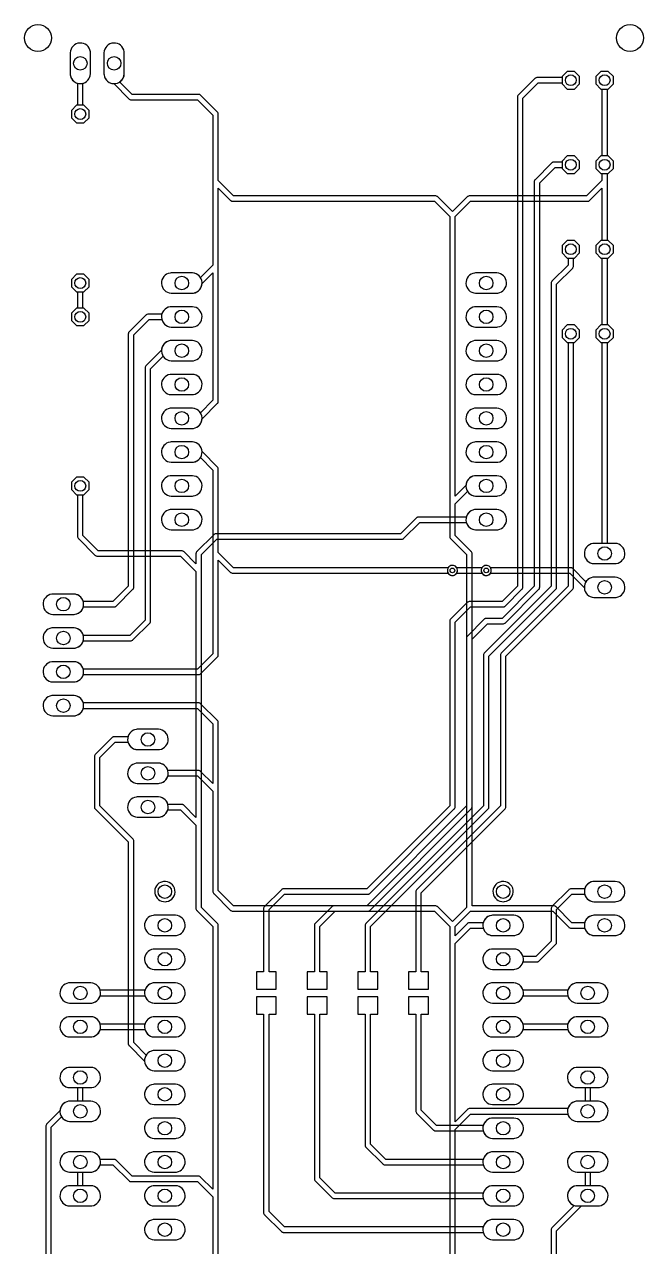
# Model space of a CAD drawing. Header units: millimetres. Extents: x -2 to 46, y -1 to 145.
# Drawn here: x -0.4 to 46.1, y 53.3 to 145.2 of the extents above; entities that cross this region are included whole.
import ezdxf

# ---------------------------------------------------------------- set-up
doc = ezdxf.new("R2010")
doc.units = ezdxf.units.MM

msp = doc.modelspace()

# ---------------------------------------------------------------- linework, layer by layer
at = {"layer": '16_copper'}
for points in [[(31.953, 23.063), (31.953, 62.146), (33.104, 63.297), (40.413, 63.297), (40.43, 63.243, 0.303347), (41.111, 62.738), (42.709, 62.738), (42.784, 62.745, 0.906347), (42.709, 64.262), (42.113, 64.262), (42.113, 65.278), (42.709, 65.278), (42.784, 65.285, 0.906347), (42.709, 66.802), (41.111, 66.802), (41.036, 66.795, 0.906347), (41.111, 65.278), (41.707, 65.278), (41.707, 64.262), (41.111, 64.262), (41.036, 64.255, 0.276738), (40.43, 63.757), (40.413, 63.703), (33.02, 63.703), (33.01, 63.702), (33, 63.702, 0.132342), (32.901, 63.665), (32.895, 63.659, 0.018024), (32.883, 63.65), (32.876, 63.644), (31.953, 62.721), (31.953, 76.116), (33.104, 77.267), (34.063, 77.267), (34.08, 77.213, 0.303347), (34.761, 76.708), (36.359, 76.708), (36.434, 76.715, 0.906347), (36.359, 78.232), (34.761, 78.232), (34.686, 78.225, 0.276738), (34.08, 77.727), (34.063, 77.673), (33.02, 77.673), (33.01, 77.672), (33, 77.672, 0.132342), (32.901, 77.635), (32.895, 77.629, 0.018024), (32.883, 77.62), (32.876, 77.614), (31.953, 76.691), (31.953, 77.386), (33.104, 78.537), (39.286, 78.537), (40.496, 77.326), (40.504, 77.32), (40.511, 77.313, 0.132344), (40.608, 77.269), (40.616, 77.269, 0.018059), (40.631, 77.268), (40.64, 77.267), (41.683, 77.267), (41.7, 77.213, 0.303347), (42.381, 76.708), (43.979, 76.708), (44.054, 76.715, 0.906347), (43.979, 78.232), (42.381, 78.232), (42.306, 78.225, 0.276738), (41.7, 77.727), (41.683, 77.673), (40.724, 77.673), (39.514, 78.884), (39.506, 78.89), (39.499, 78.897, 0.132344), (39.402, 78.941), (39.394, 78.941, 0.018059), (39.379, 78.942), (39.37, 78.943), (33.223, 78.943), (33.223, 105.41), (33.222, 105.42), (33.222, 105.43, 0.132342), (33.185, 105.529), (33.179, 105.535, 0.018024), (33.17, 105.547), (33.164, 105.554), (31.953, 106.764), (31.953, 109.136), (32.89, 110.073), (32.915, 110.036, 0.224558), (33.491, 109.728), (35.089, 109.728), (35.164, 109.735, 0.906347), (35.089, 111.252), (33.491, 111.252), (33.416, 111.245, 0.357806), (32.766, 110.527), (32.766, 110.523), (31.953, 109.711), (31.953, 130.726), (33.104, 131.877), (41.91, 131.877), (41.92, 131.878), (41.93, 131.878, 0.132342), (42.029, 131.915), (42.035, 131.921, 0.018024), (42.047, 131.93), (42.054, 131.936), (42.977, 132.859), (42.977, 128.93), (42.906, 128.93), (42.52, 128.544), (42.52, 127.996), (42.906, 127.61), (42.977, 127.61), (42.977, 122.58), (42.906, 122.58), (42.52, 122.194), (42.52, 121.646), (42.906, 121.26), (42.977, 121.26), (42.977, 106.172), (42.381, 106.172), (42.306, 106.165, 0.906347), (42.381, 104.648), (43.979, 104.648), (44.054, 104.655, 0.906347), (43.979, 106.172), (43.383, 106.172), (43.383, 121.26), (43.454, 121.26), (43.84, 121.646), (43.84, 122.194), (43.454, 122.58), (43.383, 122.58), (43.383, 127.61), (43.454, 127.61), (43.84, 127.996), (43.84, 128.544), (43.454, 128.93), (43.383, 128.93), (43.383, 133.96), (43.454, 133.96), (43.84, 134.346), (43.84, 134.894), (43.454, 135.28), (43.383, 135.28), (43.383, 140.31), (43.454, 140.31), (43.84, 140.696), (43.84, 141.244), (43.454, 141.63), (42.906, 141.63), (42.52, 141.244), (42.52, 140.696), (42.906, 140.31), (42.977, 140.31), (42.977, 135.28), (42.906, 135.28), (42.52, 134.894), (42.52, 134.346), (42.906, 133.96), (42.977, 133.96), (42.977, 133.434), (41.826, 132.283), (33.02, 132.283), (33.01, 132.282), (33, 132.282, 0.132342), (32.901, 132.245), (32.895, 132.239, 0.018024), (32.883, 132.23), (32.876, 132.224), (31.75, 131.097), (30.624, 132.224), (30.616, 132.23), (30.609, 132.237, 0.132344), (30.512, 132.281), (30.504, 132.281, 0.018059), (30.489, 132.282), (30.48, 132.283), (15.324, 132.283), (14.173, 133.434), (14.173, 138.43), (14.172, 138.44), (14.172, 138.45, 0.132342), (14.135, 138.549), (14.129, 138.555, 0.018024), (14.12, 138.567), (14.114, 138.574), (12.844, 139.844), (12.836, 139.85), (12.829, 139.857, 0.132344), (12.732, 139.901), (12.724, 139.901, 0.018059), (12.709, 139.902), (12.7, 139.903), (7.704, 139.903), (6.767, 140.84), (6.804, 140.865, 0.224558), (7.112, 141.441), (7.112, 143.039), (7.105, 143.114, 0.906347), (5.588, 143.039), (5.588, 141.441), (5.595, 141.366, 0.357806), (6.313, 140.716), (6.317, 140.716), (7.476, 139.556), (7.484, 139.55), (7.491, 139.543, 0.132344), (7.588, 139.499), (7.596, 139.499, 0.018059), (7.611, 139.498), (7.62, 139.497), (12.616, 139.497), (13.767, 138.346), (13.767, 127.084), (12.83, 126.147), (12.805, 126.184, 0.224558), (12.229, 126.492), (10.631, 126.492), (10.556, 126.485, 0.906347), (10.631, 124.968), (12.229, 124.968), (12.304, 124.975, 0.357806), (12.954, 125.693), (12.954, 125.697), (13.767, 126.509), (13.767, 116.924), (12.83, 115.987), (12.805, 116.024, 0.224558), (12.229, 116.332), (10.631, 116.332), (10.556, 116.325, 0.906347), (10.631, 114.808), (12.229, 114.808), (12.304, 114.815, 0.357806), (12.954, 115.533), (12.954, 115.537), (14.114, 116.696), (14.12, 116.704), (14.127, 116.711, 0.132344), (14.171, 116.808), (14.171, 116.816, 0.018059), (14.172, 116.831), (14.173, 116.84), (14.173, 132.859), (15.096, 131.936), (15.104, 131.93), (15.111, 131.923, 0.132344), (15.208, 131.879), (15.216, 131.879, 0.018059), (15.231, 131.878), (15.24, 131.877), (30.396, 131.877), (31.547, 130.726), (31.547, 106.68), (31.548, 106.67), (31.548, 106.66, 0.132342), (31.585, 106.561), (31.591, 106.555, 0.018024), (31.6, 106.543), (31.606, 106.536), (32.817, 105.326), (32.817, 78.824), (31.75, 77.757), (30.624, 78.884), (30.616, 78.89), (30.609, 78.897, 0.132344), (30.512, 78.941), (30.504, 78.941, 0.018059), (30.489, 78.942), (30.48, 78.943), (15.324, 78.943), (14.173, 80.094), (14.173, 92.71), (14.172, 92.72), (14.172, 92.73, 0.132342), (14.135, 92.829), (14.129, 92.835, 0.018024), (14.12, 92.847), (14.114, 92.854), (12.844, 94.124), (12.836, 94.13), (12.829, 94.137, 0.132344), (12.732, 94.181), (12.724, 94.181, 0.018059), (12.709, 94.182), (12.7, 94.183), (4.037, 94.183), (4.02, 94.237, 0.303347), (3.339, 94.742), (1.741, 94.742), (1.666, 94.735, 0.906347), (1.741, 93.218), (3.339, 93.218), (3.414, 93.225, 0.276738), (4.02, 93.723), (4.037, 93.777), (12.616, 93.777), (13.767, 92.626), (13.767, 88.121), (12.844, 89.044), (12.836, 89.05), (12.829, 89.057, 0.132344), (12.732, 89.101), (12.724, 89.101, 0.018059), (12.709, 89.102), (12.7, 89.103), (10.387, 89.103), (10.37, 89.157, 0.303347), (9.689, 89.662), (8.091, 89.662), (8.016, 89.655, 0.906347), (8.091, 88.138), (9.689, 88.138), (9.764, 88.145, 0.276738), (10.37, 88.643), (10.387, 88.697), (12.616, 88.697), (13.767, 87.546), (13.767, 80.01), (13.768, 80), (13.768, 79.99, 0.132342), (13.805, 79.891), (13.811, 79.885, 0.018024), (13.82, 79.873), (13.826, 79.866), (15.096, 78.596), (15.104, 78.59), (15.111, 78.583, 0.132344), (15.208, 78.539), (15.216, 78.539, 0.018059), (15.231, 78.538), (15.24, 78.537), (30.396, 78.537), (31.547, 77.386), (31.547, 23.063)], [(1.626, 48.192), (1.626, 62.298), (2.41, 63.083), (2.435, 63.046, 0.224558), (3.011, 62.738), (4.609, 62.738), (4.684, 62.745, 0.906347), (4.609, 64.262), (4.013, 64.262), (4.013, 65.278), (4.609, 65.278), (4.684, 65.285, 0.906347), (4.609, 66.802), (3.011, 66.802), (2.936, 66.795, 0.906347), (3.011, 65.278), (3.607, 65.278), (3.607, 64.262), (3.011, 64.262), (2.936, 64.255, 0.357806), (2.286, 63.537), (2.286, 63.533), (1.279, 62.526), (1.272, 62.518), (1.265, 62.511, 0.132344), (1.222, 62.415), (1.221, 62.406, 0.018059), (1.22, 62.392), (1.219, 62.382), (1.219, 48.108)]]:
    msp.add_lwpolyline(points, format="xyb", dxfattribs=at)
for points in [[(3.922, 140.723, 0.357806), (4.572, 141.441), (4.572, 143.039), (4.565, 143.114, 0.906347), (3.048, 143.039), (3.048, 141.441), (3.055, 141.366, 0.385742), (3.847, 140.716)], [(35.164, 124.975, 0.906347), (35.089, 126.492), (33.491, 126.492), (33.416, 126.485, 0.906347), (33.491, 124.968), (35.089, 124.968)], [(3.414, 100.845, 0.276738), (4.02, 101.343), (4.037, 101.397), (6.35, 101.397), (6.36, 101.398), (6.37, 101.398, 0.132342), (6.469, 101.435), (6.475, 101.441, 0.018024), (6.487, 101.45), (6.494, 101.456), (7.764, 102.726), (7.77, 102.734), (7.777, 102.741, 0.132344), (7.821, 102.838), (7.821, 102.846, 0.018059), (7.822, 102.861), (7.823, 102.87), (7.823, 121.836), (8.974, 122.987), (9.933, 122.987), (9.95, 122.933, 0.303347), (10.631, 122.428), (12.229, 122.428), (12.304, 122.435, 0.906347), (12.229, 123.952), (10.631, 123.952), (10.556, 123.945, 0.276738), (9.95, 123.447), (9.933, 123.393), (8.89, 123.393), (8.88, 123.392), (8.87, 123.392, 0.132342), (8.771, 123.355), (8.765, 123.349, 0.018024), (8.753, 123.34), (8.746, 123.334), (7.476, 122.064), (7.47, 122.056), (7.463, 122.049, 0.132344), (7.419, 121.952), (7.419, 121.944, 0.018059), (7.418, 121.929), (7.417, 121.92), (7.417, 102.954), (6.266, 101.803), (4.037, 101.803), (4.02, 101.857, 0.303347), (3.339, 102.362), (1.741, 102.362), (1.666, 102.355, 0.906347), (1.741, 100.838), (3.339, 100.838)], [(35.164, 122.435, 0.906347), (35.089, 123.952), (33.491, 123.952), (33.416, 123.945, 0.906347), (33.491, 122.428), (35.089, 122.428)], [(3.414, 98.305, 0.276738), (4.02, 98.803), (4.037, 98.857), (7.62, 98.857), (7.63, 98.858), (7.64, 98.858, 0.132342), (7.739, 98.895), (7.745, 98.901, 0.018024), (7.757, 98.91), (7.764, 98.916), (9.034, 100.186), (9.04, 100.194), (9.047, 100.201, 0.132344), (9.091, 100.298), (9.091, 100.306, 0.018059), (9.092, 100.321), (9.093, 100.33), (9.093, 119.296), (10.03, 120.233), (10.055, 120.196, 0.224558), (10.631, 119.888), (12.229, 119.888), (12.304, 119.895, 0.906347), (12.229, 121.412), (10.631, 121.412), (10.556, 121.405, 0.357806), (9.906, 120.687), (9.906, 120.683), (8.746, 119.524), (8.74, 119.516), (8.733, 119.509, 0.132344), (8.689, 119.412), (8.689, 119.404, 0.018059), (8.688, 119.389), (8.687, 119.38), (8.687, 100.414), (7.536, 99.263), (4.037, 99.263), (4.02, 99.317, 0.303347), (3.339, 99.822), (1.741, 99.822), (1.666, 99.815, 0.906347), (1.741, 98.298), (3.339, 98.298)], [(35.164, 119.895, 0.906347), (35.089, 121.412), (33.491, 121.412), (33.416, 121.405, 0.906347), (33.491, 119.888), (35.089, 119.888)], [(12.304, 117.355, 0.906347), (12.229, 118.872), (10.631, 118.872), (10.556, 118.865, 0.906347), (10.631, 117.348), (12.229, 117.348)], [(35.164, 117.355, 0.906347), (35.089, 118.872), (33.491, 118.872), (33.416, 118.865, 0.906347), (33.491, 117.348), (35.089, 117.348)], [(35.164, 114.815, 0.906347), (35.089, 116.332), (33.491, 116.332), (33.416, 116.325, 0.906347), (33.491, 114.808), (35.089, 114.808)], [(12.616, 96.723), (4.037, 96.723), (4.02, 96.777, 0.303347), (3.339, 97.282), (1.741, 97.282), (1.666, 97.275, 0.906347), (1.741, 95.758), (3.339, 95.758), (3.414, 95.765, 0.276738), (4.02, 96.263), (4.037, 96.317), (12.7, 96.317), (12.71, 96.318), (12.72, 96.318, 0.132342), (12.819, 96.355), (12.825, 96.361, 0.018024), (12.837, 96.37), (12.844, 96.376), (14.114, 97.646), (14.12, 97.654), (14.127, 97.661, 0.132344), (14.171, 97.758), (14.171, 97.766, 0.018059), (14.172, 97.781), (14.173, 97.79), (14.173, 104.919), (15.096, 103.996), (15.104, 103.99), (15.111, 103.983, 0.132344), (15.208, 103.939), (15.216, 103.939, 0.018059), (15.231, 103.938), (15.24, 103.937), (31.431, 103.937), (31.435, 103.929, 1), (32.065, 104.351), (32.035, 104.39, 0.493145), (31.435, 104.351), (31.431, 104.343), (15.324, 104.343), (14.173, 105.494), (14.173, 111.76), (14.172, 111.77), (14.172, 111.78, 0.132342), (14.135, 111.879), (14.129, 111.885, 0.018024), (14.12, 111.897), (14.114, 111.904), (12.954, 113.063), (12.954, 113.067, 0.385743), (12.229, 113.792), (10.631, 113.792), (10.556, 113.785, 0.906347), (10.631, 112.268), (12.229, 112.268), (12.304, 112.275, 0.198913), (12.805, 112.576), (12.83, 112.613), (13.767, 111.676), (13.767, 97.874)], [(35.164, 112.275, 0.906347), (35.089, 113.792), (33.491, 113.792), (33.416, 113.785, 0.906347), (33.491, 112.268), (35.089, 112.268)], [(12.304, 109.735, 0.906347), (12.229, 111.252), (10.631, 111.252), (10.556, 111.245, 0.906347), (10.631, 109.728), (12.229, 109.728)], [(12.304, 107.195, 0.906347), (12.229, 108.712), (10.631, 108.712), (10.556, 108.705, 0.906347), (10.631, 107.188), (12.229, 107.188)], [(35.164, 107.195, 0.906347), (35.089, 108.712), (33.491, 108.712), (33.416, 108.705, 0.906347), (33.491, 107.188), (35.089, 107.188)], [(44.054, 102.115, 0.906347), (43.979, 103.632), (42.381, 103.632), (42.306, 103.625, 0.198913), (41.805, 103.324), (41.78, 103.287), (40.784, 104.284), (40.776, 104.29), (40.769, 104.297, 0.132344), (40.672, 104.341), (40.664, 104.341, 0.018059), (40.649, 104.342), (40.64, 104.343), (34.609, 104.343), (34.605, 104.351, 1), (33.975, 103.929), (34.005, 103.89, 0.493145), (34.605, 103.929), (34.609, 103.937), (40.556, 103.937), (41.656, 102.837), (41.656, 102.833, 0.385743), (42.381, 102.108), (43.979, 102.108)], [(11.034, 66.555, 0.906347), (10.959, 68.072), (9.361, 68.072), (9.286, 68.065, 0.198913), (8.785, 67.764), (8.76, 67.727), (7.823, 68.664), (7.823, 83.82), (7.822, 83.83), (7.822, 83.84, 0.132342), (7.785, 83.939), (7.779, 83.945, 0.018024), (7.77, 83.957), (7.764, 83.964), (5.283, 86.444), (5.283, 90.086), (6.434, 91.237), (7.393, 91.237), (7.41, 91.183, 0.303347), (8.091, 90.678), (9.689, 90.678), (9.764, 90.685, 0.906347), (9.689, 92.202), (8.091, 92.202), (8.016, 92.195, 0.276738), (7.41, 91.697), (7.393, 91.643), (6.35, 91.643), (6.34, 91.642), (6.33, 91.642, 0.132342), (6.231, 91.605), (6.225, 91.599, 0.018024), (6.213, 91.59), (6.206, 91.584), (4.936, 90.314), (4.93, 90.306), (4.923, 90.299, 0.132344), (4.879, 90.202), (4.879, 90.194, 0.018059), (4.878, 90.179), (4.877, 90.17), (4.877, 86.36), (4.878, 86.35), (4.878, 86.34, 0.132342), (4.915, 86.241), (4.921, 86.235, 0.018024), (4.93, 86.223), (4.936, 86.216), (7.417, 83.736), (7.417, 68.58), (7.418, 68.57), (7.418, 68.56, 0.132342), (7.455, 68.461), (7.461, 68.455, 0.018024), (7.47, 68.443), (7.476, 68.436), (8.636, 67.277), (8.636, 67.273, 0.385743), (9.361, 66.548), (10.959, 66.548)], [(9.764, 85.605, 0.906347), (9.689, 87.122), (8.091, 87.122), (8.016, 87.115, 0.906347), (8.091, 85.598), (9.689, 85.598)], [(10.272, 79.255, 1), (10.048, 80.765), (9.975, 80.75, 0.906347), (10.197, 79.248)], [(35.672, 79.255, 1), (35.448, 80.765), (35.375, 80.75, 0.906347), (35.597, 79.248)], [(44.054, 79.255, 0.906347), (43.979, 80.772), (42.381, 80.772), (42.306, 80.765, 0.906347), (42.381, 79.248), (43.979, 79.248)], [(11.034, 76.715, 0.906347), (10.959, 78.232), (9.361, 78.232), (9.286, 78.225, 0.906347), (9.361, 76.708), (10.959, 76.708)], [(11.034, 74.175, 0.906347), (10.959, 75.692), (9.361, 75.692), (9.286, 75.685, 0.906347), (9.361, 74.168), (10.959, 74.168)], [(36.434, 74.175, 0.906347), (36.359, 75.692), (34.761, 75.692), (34.686, 75.685, 0.906347), (34.761, 74.168), (36.359, 74.168)], [(4.684, 71.635, 0.906347), (4.609, 73.152), (3.011, 73.152), (2.936, 73.145, 0.906347), (3.011, 71.628), (4.609, 71.628)], [(11.034, 71.635, 0.906347), (10.959, 73.152), (9.361, 73.152), (9.286, 73.145, 0.906347), (9.361, 71.628), (10.959, 71.628)], [(36.434, 71.635, 0.906347), (36.359, 73.152), (34.761, 73.152), (34.686, 73.145, 0.906347), (34.761, 71.628), (36.359, 71.628)], [(42.784, 71.635, 0.906347), (42.709, 73.152), (41.111, 73.152), (41.036, 73.145, 0.906347), (41.111, 71.628), (42.709, 71.628)], [(4.684, 69.095, 0.906347), (4.609, 70.612), (3.011, 70.612), (2.936, 70.605, 0.906347), (3.011, 69.088), (4.609, 69.088)], [(11.034, 69.095, 0.906347), (10.959, 70.612), (9.361, 70.612), (9.286, 70.605, 0.906347), (9.361, 69.088), (10.959, 69.088)], [(36.434, 69.095, 0.906347), (36.359, 70.612), (34.761, 70.612), (34.686, 70.605, 0.906347), (34.761, 69.088), (36.359, 69.088)], [(42.784, 69.095, 0.906347), (42.709, 70.612), (41.111, 70.612), (41.036, 70.605, 0.906347), (41.111, 69.088), (42.709, 69.088)], [(36.434, 66.555, 0.906347), (36.359, 68.072), (34.761, 68.072), (34.686, 68.065, 0.906347), (34.761, 66.548), (36.359, 66.548)], [(11.034, 64.015, 0.906347), (10.959, 65.532), (9.361, 65.532), (9.286, 65.525, 0.906347), (9.361, 64.008), (10.959, 64.008)], [(36.434, 64.015, 0.906347), (36.359, 65.532), (34.761, 65.532), (34.686, 65.525, 0.906347), (34.761, 64.008), (36.359, 64.008)], [(11.034, 61.475, 0.906347), (10.959, 62.992), (9.361, 62.992), (9.286, 62.985, 0.906347), (9.361, 61.468), (10.959, 61.468)], [(36.434, 61.475, 0.906347), (36.359, 62.992), (34.761, 62.992), (34.686, 62.985, 0.906347), (34.761, 61.468), (36.359, 61.468)], [(4.684, 58.935, 0.906347), (4.609, 60.452), (3.011, 60.452), (2.936, 60.445, 0.906347), (3.011, 58.928), (4.609, 58.928)], [(11.034, 58.935, 0.906347), (10.959, 60.452), (9.361, 60.452), (9.286, 60.445, 0.906347), (9.361, 58.928), (10.959, 58.928)], [(36.434, 58.935, 0.906347), (36.359, 60.452), (34.761, 60.452), (34.686, 60.445, 0.906347), (34.761, 58.928), (36.359, 58.928)], [(42.784, 58.935, 0.906347), (42.709, 60.452), (41.111, 60.452), (41.036, 60.445, 0.906347), (41.111, 58.928), (42.709, 58.928)], [(4.684, 56.395, 0.906347), (4.609, 57.912), (3.011, 57.912), (2.936, 57.905, 0.906347), (3.011, 56.388), (4.609, 56.388)], [(11.034, 56.395, 0.906347), (10.959, 57.912), (9.361, 57.912), (9.286, 57.905, 0.906347), (9.361, 56.388), (10.959, 56.388)], [(36.434, 56.395, 0.906347), (36.359, 57.912), (34.761, 57.912), (34.686, 57.905, 0.906347), (34.761, 56.388), (36.359, 56.388)], [(42.784, 56.395, 0.906347), (42.709, 57.912), (41.111, 57.912), (41.036, 57.905, 0.906347), (41.111, 56.388), (42.709, 56.388)], [(11.034, 53.855, 0.906347), (10.959, 55.372), (9.361, 55.372), (9.286, 55.365, 0.906347), (9.361, 53.848), (10.959, 53.848)], [(36.434, 53.855, 0.906347), (36.359, 55.372), (34.761, 55.372), (34.686, 55.365, 0.906347), (34.761, 53.848), (36.359, 53.848)]]:
    msp.add_lwpolyline(points, format="xyb", close=True, dxfattribs=at)
for points in [[(41.3, 140.696), (41.3, 141.244), (40.914, 141.63), (40.366, 141.63), (39.98, 141.244), (39.98, 140.696), (40.366, 140.31), (40.914, 140.31)], [(4.47, 138.156), (4.47, 138.704), (4.084, 139.09), (3.536, 139.09), (3.15, 138.704), (3.15, 138.156), (3.536, 137.77), (4.084, 137.77)], [(41.3, 134.346), (41.3, 134.894), (40.914, 135.28), (40.366, 135.28), (39.98, 134.894), (39.98, 134.346), (40.366, 133.96), (40.914, 133.96)], [(41.3, 127.996), (41.3, 128.544), (40.914, 128.93), (40.366, 128.93), (39.98, 128.544), (39.98, 127.996), (40.366, 127.61), (40.914, 127.61)], [(4.47, 125.456), (4.47, 126.004), (4.084, 126.39), (3.536, 126.39), (3.15, 126.004), (3.15, 125.456), (3.536, 125.07), (4.084, 125.07)], [(4.47, 122.916), (4.47, 123.464), (4.084, 123.85), (3.536, 123.85), (3.15, 123.464), (3.15, 122.916), (3.536, 122.53), (4.084, 122.53)], [(41.3, 121.646), (41.3, 122.194), (40.914, 122.58), (40.366, 122.58), (39.98, 122.194), (39.98, 121.646), (40.366, 121.26), (40.914, 121.26)], [(4.47, 110.216), (4.47, 110.764), (4.084, 111.15), (3.536, 111.15), (3.15, 110.764), (3.15, 110.216), (3.536, 109.83), (4.084, 109.83)]]:
    msp.add_lwpolyline(points, close=True, dxfattribs=at)
at = {"layer": '1_copper'}
for points in [[(4.47, 138.156), (4.47, 138.704), (4.084, 139.09), (4.013, 139.09), (4.013, 140.743), (4.067, 140.76, 0.303347), (4.572, 141.441), (4.572, 143.039), (4.565, 143.114, 0.906347), (3.048, 143.039), (3.048, 141.441), (3.055, 141.366, 0.276738), (3.553, 140.76), (3.607, 140.743), (3.607, 139.09), (3.536, 139.09), (3.15, 138.704), (3.15, 138.156), (3.536, 137.77), (4.084, 137.77)], [(6.462, 140.723, 0.357806), (7.112, 141.441), (7.112, 143.039), (7.105, 143.114, 0.906347), (5.588, 143.039), (5.588, 141.441), (5.595, 141.366, 0.385742), (6.387, 140.716)], [(18.53, 73.99), (17.983, 73.99), (17.983, 78.656), (19.134, 79.807), (25.4, 79.807), (25.41, 79.808), (25.42, 79.808, 0.132342), (25.519, 79.845), (25.525, 79.851, 0.018024), (25.537, 79.86), (25.544, 79.866), (31.894, 86.216), (31.9, 86.224), (31.907, 86.231, 0.132344), (31.951, 86.328), (31.951, 86.336, 0.018059), (31.952, 86.351), (31.953, 86.36), (31.953, 100.246), (33.104, 101.397), (35.56, 101.397), (35.57, 101.398), (35.58, 101.398, 0.132342), (35.679, 101.435), (35.685, 101.441, 0.018024), (35.697, 101.45), (35.704, 101.456), (36.974, 102.726), (36.98, 102.734), (36.987, 102.741, 0.132344), (37.031, 102.838), (37.031, 102.846, 0.018059), (37.032, 102.861), (37.033, 102.87), (37.033, 139.616), (38.184, 140.767), (39.98, 140.767), (39.98, 140.696), (40.366, 140.31), (40.914, 140.31), (41.3, 140.696), (41.3, 141.244), (40.914, 141.63), (40.366, 141.63), (39.98, 141.244), (39.98, 141.173), (38.1, 141.173), (38.09, 141.172), (38.08, 141.172, 0.132342), (37.981, 141.135), (37.975, 141.129, 0.018024), (37.963, 141.12), (37.956, 141.114), (36.686, 139.844), (36.68, 139.836), (36.673, 139.829, 0.132344), (36.629, 139.732), (36.629, 139.724, 0.018059), (36.628, 139.709), (36.627, 139.7), (36.627, 102.954), (35.476, 101.803), (33.02, 101.803), (33.01, 101.802), (33, 101.802, 0.132342), (32.901, 101.765), (32.895, 101.759, 0.018024), (32.883, 101.75), (32.876, 101.744), (31.606, 100.474), (31.6, 100.466), (31.593, 100.459, 0.132344), (31.549, 100.362), (31.549, 100.354, 0.018059), (31.548, 100.339), (31.547, 100.33), (31.547, 86.444), (25.316, 80.213), (19.05, 80.213), (19.04, 80.212), (19.03, 80.212, 0.132342), (18.931, 80.175), (18.925, 80.169, 0.018024), (18.913, 80.16), (18.906, 80.154), (17.636, 78.884), (17.63, 78.876), (17.623, 78.869, 0.132344), (17.579, 78.772), (17.579, 78.764, 0.018059), (17.578, 78.749), (17.577, 78.74), (17.577, 73.99), (17.03, 73.99), (17.03, 72.69), (18.53, 72.69)], [(22.34, 73.99), (21.793, 73.99), (21.793, 77.386), (22.944, 78.537), (25.4, 78.537), (25.41, 78.538), (25.42, 78.538, 0.132342), (25.519, 78.575), (25.525, 78.581, 0.018024), (25.537, 78.59), (25.544, 78.596), (33.164, 86.216), (33.17, 86.224), (33.177, 86.231, 0.132344), (33.221, 86.328), (33.221, 86.336, 0.018059), (33.222, 86.351), (33.223, 86.36), (33.223, 98.976), (34.374, 100.127), (35.56, 100.127), (35.57, 100.128), (35.58, 100.128, 0.132342), (35.679, 100.165), (35.685, 100.171, 0.018024), (35.697, 100.18), (35.704, 100.186), (38.244, 102.726), (38.25, 102.734), (38.257, 102.741, 0.132344), (38.301, 102.838), (38.301, 102.846, 0.018059), (38.302, 102.861), (38.303, 102.87), (38.303, 133.266), (39.454, 134.417), (39.98, 134.417), (39.98, 134.346), (40.366, 133.96), (40.914, 133.96), (41.3, 134.346), (41.3, 134.894), (40.914, 135.28), (40.366, 135.28), (39.98, 134.894), (39.98, 134.823), (39.37, 134.823), (39.36, 134.822), (39.35, 134.822, 0.132342), (39.251, 134.785), (39.245, 134.779, 0.018024), (39.233, 134.77), (39.226, 134.764), (37.956, 133.494), (37.95, 133.486), (37.943, 133.479, 0.132344), (37.899, 133.382), (37.899, 133.374, 0.018059), (37.898, 133.359), (37.897, 133.35), (37.897, 102.954), (35.476, 100.533), (34.29, 100.533), (34.28, 100.532), (34.27, 100.532, 0.132342), (34.171, 100.495), (34.165, 100.489, 0.018024), (34.153, 100.48), (34.146, 100.474), (32.876, 99.204), (32.87, 99.196), (32.863, 99.189, 0.132344), (32.819, 99.092), (32.819, 99.084, 0.018059), (32.818, 99.069), (32.817, 99.06), (32.817, 86.444), (25.316, 78.943), (22.86, 78.943), (22.85, 78.942), (22.84, 78.942, 0.132342), (22.741, 78.905), (22.735, 78.899, 0.018024), (22.723, 78.89), (22.716, 78.884), (21.446, 77.614), (21.44, 77.606), (21.433, 77.599, 0.132344), (21.389, 77.502), (21.389, 77.494, 0.018059), (21.388, 77.479), (21.387, 77.47), (21.387, 73.99), (20.84, 73.99), (20.84, 72.69), (22.34, 72.69)], [(26.15, 73.99), (25.603, 73.99), (25.603, 77.386), (34.434, 86.216), (34.44, 86.224), (34.447, 86.231, 0.132344), (34.491, 86.328), (34.491, 86.336, 0.018059), (34.492, 86.351), (34.493, 86.36), (34.493, 97.706), (39.514, 102.726), (39.52, 102.734), (39.527, 102.741, 0.132344), (39.571, 102.838), (39.571, 102.846, 0.018059), (39.572, 102.861), (39.573, 102.87), (39.573, 125.646), (40.784, 126.856), (40.79, 126.864), (40.797, 126.871, 0.132344), (40.841, 126.968), (40.841, 126.976, 0.018059), (40.842, 126.991), (40.843, 127), (40.843, 127.61), (40.914, 127.61), (41.3, 127.996), (41.3, 128.544), (40.914, 128.93), (40.366, 128.93), (39.98, 128.544), (39.98, 127.996), (40.366, 127.61), (40.437, 127.61), (40.437, 127.084), (39.226, 125.874), (39.22, 125.866), (39.213, 125.859, 0.132344), (39.169, 125.762), (39.169, 125.754, 0.018059), (39.168, 125.739), (39.167, 125.73), (39.167, 102.954), (34.146, 97.934), (34.14, 97.926), (34.133, 97.919, 0.132344), (34.089, 97.822), (34.089, 97.814, 0.018059), (34.088, 97.799), (34.087, 97.79), (34.087, 86.444), (25.256, 77.614), (25.25, 77.606), (25.243, 77.599, 0.132344), (25.199, 77.502), (25.199, 77.494, 0.018059), (25.198, 77.479), (25.197, 77.47), (25.197, 73.99), (24.65, 73.99), (24.65, 72.69), (26.15, 72.69)], [(12.304, 124.975, 0.906347), (12.229, 126.492), (10.631, 126.492), (10.556, 126.485, 0.906347), (10.631, 124.968), (12.229, 124.968)], [(35.164, 124.975, 0.906347), (35.089, 126.492), (33.491, 126.492), (33.416, 126.485, 0.906347), (33.491, 124.968), (35.089, 124.968)], [(12.304, 122.435, 0.906347), (12.229, 123.952), (10.631, 123.952), (10.556, 123.945, 0.906347), (10.631, 122.428), (12.229, 122.428)], [(35.164, 122.435, 0.906347), (35.089, 123.952), (33.491, 123.952), (33.416, 123.945, 0.906347), (33.491, 122.428), (35.089, 122.428)], [(29.96, 73.99), (29.413, 73.99), (29.413, 79.926), (35.704, 86.216), (35.71, 86.224), (35.717, 86.231, 0.132344), (35.761, 86.328), (35.761, 86.336, 0.018059), (35.762, 86.351), (35.763, 86.36), (35.763, 97.706), (40.784, 102.726), (40.79, 102.734), (40.797, 102.741, 0.132344), (40.841, 102.838), (40.841, 102.846, 0.018059), (40.842, 102.861), (40.843, 102.87), (40.843, 121.26), (40.914, 121.26), (41.3, 121.646), (41.3, 122.194), (40.914, 122.58), (40.366, 122.58), (39.98, 122.194), (39.98, 121.646), (40.366, 121.26), (40.437, 121.26), (40.437, 102.954), (35.416, 97.934), (35.41, 97.926), (35.403, 97.919, 0.132344), (35.359, 97.822), (35.359, 97.814, 0.018059), (35.358, 97.799), (35.357, 97.79), (35.357, 86.444), (29.066, 80.154), (29.06, 80.146), (29.053, 80.139, 0.132344), (29.009, 80.042), (29.009, 80.034, 0.018059), (29.008, 80.019), (29.007, 80.01), (29.007, 73.99), (28.46, 73.99), (28.46, 72.69), (29.96, 72.69)], [(12.304, 119.895, 0.906347), (12.229, 121.412), (10.631, 121.412), (10.556, 121.405, 0.906347), (10.631, 119.888), (12.229, 119.888)], [(35.164, 119.895, 0.906347), (35.089, 121.412), (33.491, 121.412), (33.416, 121.405, 0.906347), (33.491, 119.888), (35.089, 119.888)], [(12.304, 117.355, 0.906347), (12.229, 118.872), (10.631, 118.872), (10.556, 118.865, 0.906347), (10.631, 117.348), (12.229, 117.348)], [(35.164, 117.355, 0.906347), (35.089, 118.872), (33.491, 118.872), (33.416, 118.865, 0.906347), (33.491, 117.348), (35.089, 117.348)], [(12.304, 114.815, 0.906347), (12.229, 116.332), (10.631, 116.332), (10.556, 116.325, 0.906347), (10.631, 114.808), (12.229, 114.808)], [(35.164, 114.815, 0.906347), (35.089, 116.332), (33.491, 116.332), (33.416, 116.325, 0.906347), (33.491, 114.808), (35.089, 114.808)], [(12.304, 112.275, 0.906347), (12.229, 113.792), (10.631, 113.792), (10.556, 113.785, 0.906347), (10.631, 112.268), (12.229, 112.268)], [(35.164, 112.275, 0.906347), (35.089, 113.792), (33.491, 113.792), (33.416, 113.785, 0.906347), (33.491, 112.268), (35.089, 112.268)], [(12.304, 109.735, 0.906347), (12.229, 111.252), (10.631, 111.252), (10.556, 111.245, 0.906347), (10.631, 109.728), (12.229, 109.728)], [(35.164, 109.735, 0.906347), (35.089, 111.252), (33.491, 111.252), (33.416, 111.245, 0.906347), (33.491, 109.728), (35.089, 109.728)], [(12.304, 107.195, 0.906347), (12.229, 108.712), (10.631, 108.712), (10.556, 108.705, 0.906347), (10.631, 107.188), (12.229, 107.188)], [(44.054, 104.655, 0.906347), (43.979, 106.172), (42.381, 106.172), (42.306, 106.165, 0.906347), (42.381, 104.648), (43.979, 104.648)], [(31.824, 103.768, 0.198912), (32.065, 103.929), (32.069, 103.937), (33.971, 103.937), (33.975, 103.929, 1), (34.605, 104.351), (34.575, 104.39, 0.493145), (33.975, 104.351), (33.971, 104.343), (32.069, 104.343), (32.065, 104.351, 1), (31.435, 103.929), (31.465, 103.89, 0.233167), (31.775, 103.762)], [(44.054, 102.115, 0.906347), (43.979, 103.632), (42.381, 103.632), (42.306, 103.625, 0.906347), (42.381, 102.108), (43.979, 102.108)], [(3.414, 100.845, 0.906347), (3.339, 102.362), (1.741, 102.362), (1.666, 102.355, 0.906347), (1.741, 100.838), (3.339, 100.838)], [(3.414, 98.305, 0.906347), (3.339, 99.822), (1.741, 99.822), (1.666, 99.815, 0.906347), (1.741, 98.298), (3.339, 98.298)], [(3.414, 95.765, 0.906347), (3.339, 97.282), (1.741, 97.282), (1.666, 97.275, 0.906347), (1.741, 95.758), (3.339, 95.758)], [(3.414, 93.225, 0.906347), (3.339, 94.742), (1.741, 94.742), (1.666, 94.735, 0.906347), (1.741, 93.218), (3.339, 93.218)], [(9.764, 90.685, 0.906347), (9.689, 92.202), (8.091, 92.202), (8.016, 92.195, 0.906347), (8.091, 90.678), (9.689, 90.678)], [(9.764, 88.145, 0.906347), (9.689, 89.662), (8.091, 89.662), (8.016, 89.655, 0.906347), (8.091, 88.138), (9.689, 88.138)], [(10.272, 79.255, 1), (10.048, 80.765), (9.975, 80.75, 0.906347), (10.197, 79.248)], [(36.434, 74.175, 0.276738), (37.04, 74.673), (37.057, 74.727), (38.1, 74.727), (38.11, 74.728), (38.12, 74.728, 0.132342), (38.219, 74.765), (38.225, 74.771, 0.018024), (38.237, 74.78), (38.244, 74.786), (39.514, 76.056), (39.52, 76.064), (39.527, 76.071, 0.132344), (39.571, 76.168), (39.571, 76.176, 0.018059), (39.572, 76.191), (39.573, 76.2), (39.573, 78.656), (40.724, 79.807), (41.683, 79.807), (41.7, 79.753, 0.303347), (42.381, 79.248), (43.979, 79.248), (44.054, 79.255, 0.906347), (43.979, 80.772), (42.381, 80.772), (42.306, 80.765, 0.276738), (41.7, 80.267), (41.683, 80.213), (40.64, 80.213), (40.63, 80.212), (40.62, 80.212, 0.132342), (40.521, 80.175), (40.515, 80.169, 0.018024), (40.503, 80.16), (40.496, 80.154), (39.226, 78.884), (39.22, 78.876), (39.213, 78.869, 0.132344), (39.169, 78.772), (39.169, 78.764, 0.018059), (39.168, 78.749), (39.167, 78.74), (39.167, 76.284), (38.016, 75.133), (37.057, 75.133), (37.04, 75.187, 0.303347), (36.359, 75.692), (34.761, 75.692), (34.686, 75.685, 0.906347), (34.761, 74.168), (36.359, 74.168)], [(35.672, 79.255, 1), (35.448, 80.765), (35.375, 80.75, 0.906347), (35.597, 79.248)], [(11.034, 76.715, 0.906347), (10.959, 78.232), (9.361, 78.232), (9.286, 78.225, 0.906347), (9.361, 76.708), (10.959, 76.708)], [(36.434, 76.715, 0.906347), (36.359, 78.232), (34.761, 78.232), (34.686, 78.225, 0.906347), (34.761, 76.708), (36.359, 76.708)], [(44.054, 76.715, 0.906347), (43.979, 78.232), (42.381, 78.232), (42.306, 78.225, 0.906347), (42.381, 76.708), (43.979, 76.708)], [(11.034, 74.175, 0.906347), (10.959, 75.692), (9.361, 75.692), (9.286, 75.685, 0.906347), (9.361, 74.168), (10.959, 74.168)], [(4.684, 71.635, 0.276738), (5.29, 72.133), (5.307, 72.187), (8.663, 72.187), (8.68, 72.133, 0.303347), (9.361, 71.628), (10.959, 71.628), (11.034, 71.635, 0.906347), (10.959, 73.152), (9.361, 73.152), (9.286, 73.145, 0.276738), (8.68, 72.647), (8.663, 72.593), (5.307, 72.593), (5.29, 72.647, 0.303347), (4.609, 73.152), (3.011, 73.152), (2.936, 73.145, 0.906347), (3.011, 71.628), (4.609, 71.628)], [(36.434, 71.635, 0.276738), (37.04, 72.133), (37.057, 72.187), (40.413, 72.187), (40.43, 72.133, 0.303347), (41.111, 71.628), (42.709, 71.628), (42.784, 71.635, 0.906347), (42.709, 73.152), (41.111, 73.152), (41.036, 73.145, 0.276738), (40.43, 72.647), (40.413, 72.593), (37.057, 72.593), (37.04, 72.647, 0.303347), (36.359, 73.152), (34.761, 73.152), (34.686, 73.145, 0.906347), (34.761, 71.628), (36.359, 71.628)], [(36.434, 53.855, 0.906347), (36.359, 55.372), (34.761, 55.372), (34.686, 55.365, 0.276738), (34.08, 54.867), (34.063, 54.813), (19.134, 54.813), (17.983, 55.964), (17.983, 70.79), (18.53, 70.79), (18.53, 72.09), (17.03, 72.09), (17.03, 70.79), (17.577, 70.79), (17.577, 55.88), (17.578, 55.87), (17.578, 55.86, 0.132342), (17.615, 55.761), (17.621, 55.755, 0.018024), (17.63, 55.743), (17.636, 55.736), (18.906, 54.466), (18.914, 54.46), (18.921, 54.453, 0.132344), (19.018, 54.409), (19.026, 54.409, 0.018059), (19.041, 54.408), (19.05, 54.407), (34.063, 54.407), (34.08, 54.353, 0.303347), (34.761, 53.848), (36.359, 53.848)], [(36.434, 56.395, 0.906347), (36.359, 57.912), (34.761, 57.912), (34.686, 57.905, 0.276738), (34.08, 57.407), (34.063, 57.353), (22.944, 57.353), (21.793, 58.504), (21.793, 70.79), (22.34, 70.79), (22.34, 72.09), (20.84, 72.09), (20.84, 70.79), (21.387, 70.79), (21.387, 58.42), (21.388, 58.41), (21.388, 58.4, 0.132342), (21.425, 58.301), (21.431, 58.295, 0.018024), (21.44, 58.283), (21.446, 58.276), (22.716, 57.006), (22.724, 57), (22.731, 56.993, 0.132344), (22.828, 56.949), (22.836, 56.949, 0.018059), (22.851, 56.948), (22.86, 56.947), (34.063, 56.947), (34.08, 56.893, 0.303347), (34.761, 56.388), (36.359, 56.388)], [(36.434, 58.935, 0.906347), (36.359, 60.452), (34.761, 60.452), (34.686, 60.445, 0.276738), (34.08, 59.947), (34.063, 59.893), (26.754, 59.893), (25.603, 61.044), (25.603, 70.79), (26.15, 70.79), (26.15, 72.09), (24.65, 72.09), (24.65, 70.79), (25.197, 70.79), (25.197, 60.96), (25.198, 60.95), (25.198, 60.94, 0.132342), (25.235, 60.841), (25.241, 60.835, 0.018024), (25.25, 60.823), (25.256, 60.816), (26.526, 59.546), (26.534, 59.54), (26.541, 59.533, 0.132344), (26.638, 59.489), (26.646, 59.489, 0.018059), (26.661, 59.488), (26.67, 59.487), (34.063, 59.487), (34.08, 59.433, 0.303347), (34.761, 58.928), (36.359, 58.928)], [(36.434, 61.475, 0.906347), (36.359, 62.992), (34.761, 62.992), (34.686, 62.985, 0.276738), (34.08, 62.487), (34.063, 62.433), (30.564, 62.433), (29.413, 63.584), (29.413, 70.79), (29.96, 70.79), (29.96, 72.09), (28.46, 72.09), (28.46, 70.79), (29.007, 70.79), (29.007, 63.5), (29.008, 63.49), (29.008, 63.48, 0.132342), (29.045, 63.381), (29.051, 63.375, 0.018024), (29.06, 63.363), (29.066, 63.356), (30.336, 62.086), (30.344, 62.08), (30.351, 62.073, 0.132344), (30.448, 62.029), (30.456, 62.029, 0.018059), (30.471, 62.028), (30.48, 62.027), (34.063, 62.027), (34.08, 61.973, 0.303347), (34.761, 61.468), (36.359, 61.468)], [(4.684, 69.095, 0.276738), (5.29, 69.593), (5.307, 69.647), (8.663, 69.647), (8.68, 69.593, 0.303347), (9.361, 69.088), (10.959, 69.088), (11.034, 69.095, 0.906347), (10.959, 70.612), (9.361, 70.612), (9.286, 70.605, 0.276738), (8.68, 70.107), (8.663, 70.053), (5.307, 70.053), (5.29, 70.107, 0.303347), (4.609, 70.612), (3.011, 70.612), (2.936, 70.605, 0.906347), (3.011, 69.088), (4.609, 69.088)], [(36.434, 69.095, 0.276738), (37.04, 69.593), (37.057, 69.647), (40.413, 69.647), (40.43, 69.593, 0.303347), (41.111, 69.088), (42.709, 69.088), (42.784, 69.095, 0.906347), (42.709, 70.612), (41.111, 70.612), (41.036, 70.605, 0.276738), (40.43, 70.107), (40.413, 70.053), (37.057, 70.053), (37.04, 70.107, 0.303347), (36.359, 70.612), (34.761, 70.612), (34.686, 70.605, 0.906347), (34.761, 69.088), (36.359, 69.088)], [(11.034, 66.555, 0.906347), (10.959, 68.072), (9.361, 68.072), (9.286, 68.065, 0.906347), (9.361, 66.548), (10.959, 66.548)], [(36.434, 66.555, 0.906347), (36.359, 68.072), (34.761, 68.072), (34.686, 68.065, 0.906347), (34.761, 66.548), (36.359, 66.548)], [(4.684, 65.285, 0.906347), (4.609, 66.802), (3.011, 66.802), (2.936, 66.795, 0.906347), (3.011, 65.278), (4.609, 65.278)], [(42.784, 65.285, 0.906347), (42.709, 66.802), (41.111, 66.802), (41.036, 66.795, 0.906347), (41.111, 65.278), (42.709, 65.278)], [(11.034, 64.015, 0.906347), (10.959, 65.532), (9.361, 65.532), (9.286, 65.525, 0.906347), (9.361, 64.008), (10.959, 64.008)], [(36.434, 64.015, 0.906347), (36.359, 65.532), (34.761, 65.532), (34.686, 65.525, 0.906347), (34.761, 64.008), (36.359, 64.008)], [(4.684, 62.745, 0.906347), (4.609, 64.262), (3.011, 64.262), (2.936, 64.255, 0.906347), (3.011, 62.738), (4.609, 62.738)], [(42.784, 62.745, 0.906347), (42.709, 64.262), (41.111, 64.262), (41.036, 64.255, 0.906347), (41.111, 62.738), (42.709, 62.738)], [(11.034, 61.475, 0.906347), (10.959, 62.992), (9.361, 62.992), (9.286, 62.985, 0.906347), (9.361, 61.468), (10.959, 61.468)], [(11.034, 58.935, 0.906347), (10.959, 60.452), (9.361, 60.452), (9.286, 60.445, 0.906347), (9.361, 58.928), (10.959, 58.928)], [(11.034, 56.395, 0.906347), (10.959, 57.912), (9.361, 57.912), (9.286, 57.905, 0.906347), (9.361, 56.388), (10.959, 56.388)], [(11.034, 53.855, 0.906347), (10.959, 55.372), (9.361, 55.372), (9.286, 55.365, 0.906347), (9.361, 53.848), (10.959, 53.848)]]:
    msp.add_lwpolyline(points, format="xyb", close=True, dxfattribs=at)
for points in [[(43.84, 140.696), (43.84, 141.244), (43.454, 141.63), (42.906, 141.63), (42.52, 141.244), (42.52, 140.696), (42.906, 140.31), (43.454, 140.31)], [(43.84, 134.346), (43.84, 134.894), (43.454, 135.28), (42.906, 135.28), (42.52, 134.894), (42.52, 134.346), (42.906, 133.96), (43.454, 133.96)], [(43.84, 127.996), (43.84, 128.544), (43.454, 128.93), (42.906, 128.93), (42.52, 128.544), (42.52, 127.996), (42.906, 127.61), (43.454, 127.61)], [(4.47, 122.916), (4.47, 123.464), (4.084, 123.85), (4.013, 123.85), (4.013, 125.07), (4.084, 125.07), (4.47, 125.456), (4.47, 126.004), (4.084, 126.39), (3.536, 126.39), (3.15, 126.004), (3.15, 125.456), (3.536, 125.07), (3.607, 125.07), (3.607, 123.85), (3.536, 123.85), (3.15, 123.464), (3.15, 122.916), (3.536, 122.53), (4.084, 122.53)], [(43.84, 121.646), (43.84, 122.194), (43.454, 122.58), (42.906, 122.58), (42.52, 122.194), (42.52, 121.646), (42.906, 121.26), (43.454, 121.26)]]:
    msp.add_lwpolyline(points, close=True, dxfattribs=at)
for points in [[(14.173, 29.21), (14.173, 77.47), (14.172, 77.48), (14.172, 77.49, 0.132342), (14.135, 77.589), (14.129, 77.595, 0.018024), (14.12, 77.607), (14.114, 77.614), (12.903, 78.824), (12.903, 105.326), (14.054, 106.477), (27.94, 106.477), (27.95, 106.478), (27.96, 106.478, 0.132342), (28.059, 106.515), (28.065, 106.521, 0.018024), (28.077, 106.53), (28.084, 106.536), (29.294, 107.747), (32.793, 107.747), (32.81, 107.693, 0.303347), (33.491, 107.188), (35.089, 107.188), (35.164, 107.195, 0.906347), (35.089, 108.712), (33.491, 108.712), (33.416, 108.705, 0.276738), (32.81, 108.207), (32.793, 108.153), (29.21, 108.153), (29.2, 108.152), (29.19, 108.152, 0.132342), (29.091, 108.115), (29.085, 108.109, 0.018024), (29.073, 108.1), (29.066, 108.094), (27.856, 106.883), (13.97, 106.883), (13.96, 106.882), (13.95, 106.882, 0.132342), (13.851, 106.845), (13.845, 106.839, 0.018024), (13.833, 106.83), (13.826, 106.824), (12.556, 105.554), (12.55, 105.546), (12.543, 105.539, 0.132344), (12.499, 105.442), (12.499, 105.434, 0.018059), (12.498, 105.419), (12.497, 105.41), (12.497, 104.631), (11.574, 105.554), (11.566, 105.56), (11.559, 105.567, 0.132344), (11.462, 105.611), (11.454, 105.611, 0.018059), (11.439, 105.612), (11.43, 105.613), (5.164, 105.613), (4.013, 106.764), (4.013, 109.83), (4.084, 109.83), (4.47, 110.216), (4.47, 110.764), (4.084, 111.15), (3.536, 111.15), (3.15, 110.764), (3.15, 110.216), (3.536, 109.83), (3.607, 109.83), (3.607, 106.68), (3.608, 106.67), (3.608, 106.66, 0.132342), (3.645, 106.561), (3.651, 106.555, 0.018024), (3.66, 106.543), (3.666, 106.536), (4.936, 105.266), (4.944, 105.26), (4.951, 105.253, 0.132344), (5.048, 105.209), (5.056, 105.209, 0.018059), (5.071, 105.208), (5.08, 105.207), (11.346, 105.207), (12.497, 104.056), (12.497, 85.581), (11.574, 86.504), (11.566, 86.51), (11.559, 86.517, 0.132344), (11.462, 86.561), (11.454, 86.561, 0.018059), (11.439, 86.562), (11.43, 86.563), (10.387, 86.563), (10.37, 86.617, 0.303347), (9.689, 87.122), (8.091, 87.122), (8.016, 87.115, 0.906347), (8.091, 85.598), (9.689, 85.598), (9.764, 85.605, 0.276738), (10.37, 86.103), (10.387, 86.157), (11.346, 86.157), (12.497, 85.006), (12.497, 78.74), (12.498, 78.73), (12.498, 78.72, 0.132342), (12.535, 78.621), (12.541, 78.615, 0.018024), (12.55, 78.603), (12.556, 78.596), (13.767, 77.386), (13.767, 57.641), (12.844, 58.564), (12.836, 58.57), (12.829, 58.577, 0.132344), (12.732, 58.621), (12.724, 58.621, 0.018059), (12.709, 58.622), (12.7, 58.623), (7.704, 58.623), (6.494, 59.834), (6.486, 59.84), (6.479, 59.847, 0.132344), (6.382, 59.891), (6.374, 59.891, 0.018059), (6.359, 59.892), (6.35, 59.893), (5.307, 59.893), (5.29, 59.947, 0.303347), (4.609, 60.452), (3.011, 60.452), (2.936, 60.445, 0.906347), (3.011, 58.928), (3.607, 58.928), (3.607, 57.912), (3.011, 57.912), (2.936, 57.905, 0.906347), (3.011, 56.388), (4.609, 56.388), (4.684, 56.395, 0.906347), (4.609, 57.912), (4.013, 57.912), (4.013, 58.928), (4.609, 58.928), (4.684, 58.935, 0.276738), (5.29, 59.433), (5.307, 59.487), (6.266, 59.487), (7.476, 58.276), (7.484, 58.27), (7.491, 58.263, 0.132344), (7.588, 58.219), (7.596, 58.219, 0.018059), (7.611, 58.218), (7.62, 58.217), (12.616, 58.217), (13.767, 57.066), (13.767, 29.294)], [(39.573, 48.751), (39.573, 54.526), (41.435, 56.388), (42.709, 56.388), (42.784, 56.395, 0.906347), (42.709, 57.912), (42.113, 57.912), (42.113, 58.928), (42.709, 58.928), (42.784, 58.935, 0.906347), (42.709, 60.452), (41.111, 60.452), (41.036, 60.445, 0.906347), (41.111, 58.928), (41.707, 58.928), (41.707, 57.912), (41.111, 57.912), (41.036, 57.905, 0.780408), (40.891, 56.432), (40.901, 56.429), (39.226, 54.754), (39.22, 54.746), (39.213, 54.739, 0.132344), (39.169, 54.642), (39.169, 54.634, 0.018059), (39.168, 54.619), (39.167, 54.61), (39.167, 25.484)]]:
    msp.add_lwpolyline(points, format="xyb", dxfattribs=at)
at = {"layer": 'drills_NPTH'}
for centre in [(0.635, 144.145), (45.085, 144.145)]:
    msp.add_circle(centre, 1.016, dxfattribs=at)
at = {"layer": 'drills_PTH'}
for centre, radius in [((3.81, 142.24), 0.508), ((6.35, 142.24), 0.508), ((40.64, 140.97), 0.406), ((43.18, 140.97), 0.406), ((3.81, 138.43), 0.406), ((40.64, 134.62), 0.406), ((43.18, 134.62), 0.406), ((40.64, 128.27), 0.406), ((43.18, 128.27), 0.406), ((3.81, 125.73), 0.406), ((11.43, 125.73), 0.508), ((34.29, 125.73), 0.508), ((3.81, 123.19), 0.406), ((11.43, 123.19), 0.508), ((34.29, 123.19), 0.508), ((40.64, 121.92), 0.406), ((43.18, 121.92), 0.406), ((11.43, 120.65), 0.508), ((34.29, 120.65), 0.508), ((11.43, 118.11), 0.508), ((34.29, 118.11), 0.508), ((11.43, 115.57), 0.508), ((34.29, 115.57), 0.508), ((11.43, 113.03), 0.508), ((34.29, 113.03), 0.508), ((3.81, 110.49), 0.406), ((11.43, 110.49), 0.508), ((34.29, 110.49), 0.508), ((11.43, 107.95), 0.508), ((34.29, 107.95), 0.508), ((43.18, 105.41), 0.508), ((43.18, 102.87), 0.508), ((2.54, 101.6), 0.508), ((2.54, 99.06), 0.508), ((2.54, 96.52), 0.508), ((2.54, 93.98), 0.508), ((8.89, 91.44), 0.508), ((8.89, 88.9), 0.508), ((8.89, 86.36), 0.508), ((43.18, 80.01), 0.508), ((10.16, 77.47), 0.508), ((35.56, 77.47), 0.508), ((43.18, 77.47), 0.508), ((10.16, 74.93), 0.508), ((35.56, 74.93), 0.508), ((3.81, 72.39), 0.508), ((10.16, 72.39), 0.508), ((35.56, 72.39), 0.508), ((41.91, 72.39), 0.508), ((3.81, 69.85), 0.508), ((10.16, 69.85), 0.508), ((35.56, 69.85), 0.508), ((41.91, 69.85), 0.508), ((10.16, 67.31), 0.508), ((35.56, 67.31), 0.508), ((3.81, 66.04), 0.508), ((41.91, 66.04), 0.508), ((10.16, 64.77), 0.508), ((35.56, 64.77), 0.508), ((3.81, 63.5), 0.508), ((41.91, 63.5), 0.508), ((10.16, 62.23), 0.508), ((35.56, 62.23), 0.508), ((3.81, 59.69), 0.508), ((10.16, 59.69), 0.508), ((35.56, 59.69), 0.508), ((41.91, 59.69), 0.508), ((3.81, 57.15), 0.508), ((10.16, 57.15), 0.508), ((35.56, 57.15), 0.508), ((41.91, 57.15), 0.508), ((10.16, 54.61), 0.508), ((35.56, 54.61), 0.508)]:
    msp.add_circle(centre, radius, dxfattribs=at)
at = {"layer": 'drills_via_1_16'}
for centre, radius in [((31.75, 104.14), 0.175), ((34.29, 104.14), 0.175), ((10.16, 80.01), 0.508), ((35.56, 80.01), 0.508)]:
    msp.add_circle(centre, radius, dxfattribs=at)

doc.saveas('drawing.dxf')
